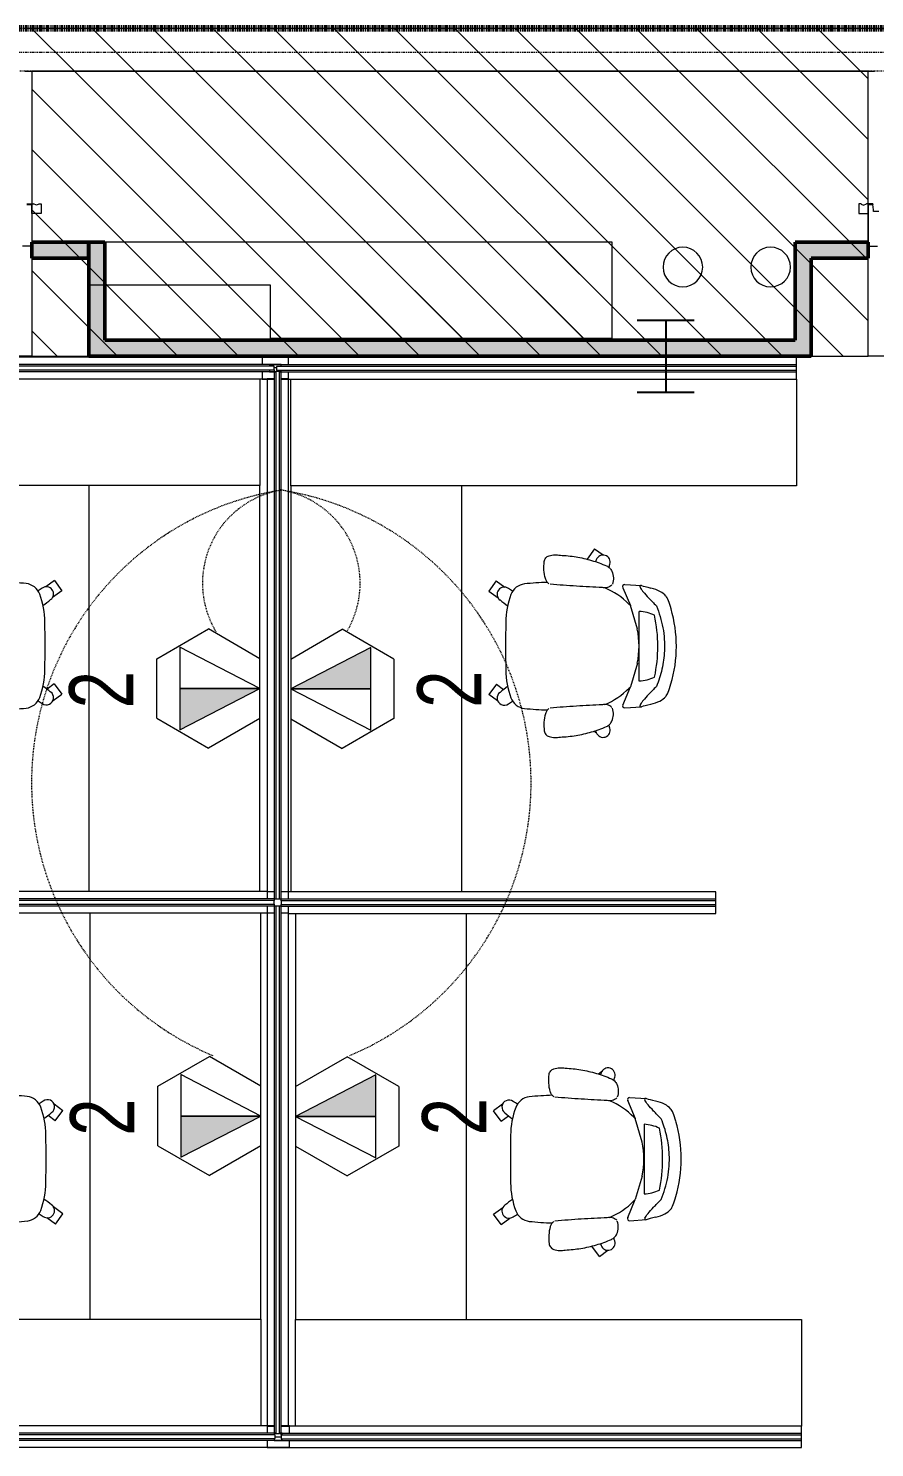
# Model space of a CAD drawing. Header units: inches. Extents: x -897 to 1409, y -1054 to 924.
# Drawn here: x 276.2 to 395, y 644.2 to 843.4 of the extents above; entities that cross this region are included whole.
import ezdxf

# ---------------------------------------------------------------- set-up
doc = ezdxf.new("R2010")
doc.units = ezdxf.units.IN
doc.header["$MEASUREMENT"] = 0
for name, pattern in [('Double Dash 3_8_', [1, 0.375, -0.125, 0.125, -0.125, 0.125, -0.125]), ('Double Dash 3_8__2_', [1, 0.375, -0.125, 0.125, -0.125, 0.125, -0.125]), ('Hidden 1_8_', [0.1875, 0.125, -0.0625]), ('Overhead', [0.15625, 0.09375, -0.0625])]:
    doc.linetypes.add(name, pattern=pattern)
for name, color, linetype, lineweight in [('A-ANNO-NOTE', 131, 'Continuous', 9), ('A-DETL', 90, 'Continuous', 13), ('A-DETL-GENF', 92, 'Continuous', 13), ('A-DETL-HDLN', 90, 'Hidden 1_8_', 9), ('A-GENM', 13, 'Continuous', 9), ('A-WALL', 113, 'Continuous', 13), ('A-WALL-PATT', 111, 'Continuous', 13), ('C-PROP-LINE', 91, 'Double Dash 3_8_', 20), ('I-FURN', 30, 'Continuous', 9), ('I-WALL', 2, 'Continuous', 13), ('S-COLS-SYMB', 171, 'Continuous', 20)]:
    doc.layers.add(name, color=color, linetype=linetype, lineweight=lineweight)
doc.styles.add('Arial', font='arial.ttf', dxfattribs={"width": 0.75, "height": 9})
pattern_1 = [(135, (0, 0), (-4.24264, -4.24264), [])]

# ---------------------------------------------------------------- blocks, each defined once
blk = doc.blocks.new('W-Wide Flange-Column - W10X49-819827-7TH FLOOR TELECOM PLAN')
at = {"layer": 'S-COLS-SYMB', "color": 63, "lineweight": 25}
for p, q in [((-4.01, 5.05), (4.01, 5.05)), ((0, 5.05), (0, -5.05)), ((-4.01, -5.05), (4.01, -5.05))]:
    blk.add_line(p, q, dxfattribs=at)
blk = doc.blocks.new('5649_structural model_2019_rvt-1-7TH FLOOR TELECOM PLAN')
at = {"color": 123, "lineweight": 13}
blk.add_blockref('W-Wide Flange-Column - W10X49-819827-7TH FLOOR TELECOM PLAN', (365.68, 797.38), dxfattribs=at)
blk = doc.blocks.new('Window_Double-Hung-3-Wide-Sterling_Kolbe - 11Ft 4 1_2In W x 6Ft 8 7_16In  H _UDH4036-3_-4393386-7TH FLOOR TELECOM PLAN')
at = {"layer": 'A-DETL-GENF', "color": 53, "lineweight": 9}
for p, q in [((-36.01, -9.53), (-36.01, -3.66)), ((-36.01, -3.66), (-34.71, -3.66)), ((100.49, -3.66), (99.19, -3.66)), ((100.49, -9.53), (100.49, -3.66)), ((-37.32, -9.6), (-37.32, -8.23)), ((-37.32, -8.23), (-36.01, -8.23)), ((-37, -9.6), (-37.32, -9.6)), ((-37, -9.54), (-36.67, -9.41)), ((-37, -9.6), (-37, -9.54)), ((-36.67, -9.41), (-36.25, -9.6)), ((-35.33, -9.6), (-36.25, -9.6)), ((-36.01, -8.23), (-36.01, -9.53)), ((-35.32, -9.53), (-36.01, -9.53)), ((-36.01, -9.53), (-35.32, -9.53)), ((99.01, -8.54), (99.74, -8.54)), ((99.74, -8.54), (99.74, -8.78)), ((99.74, -8.78), (99.81, -9.53)), ((99.81, -9.53), (100.49, -9.53)), ((99.82, -9.6), (99.81, -9.53)), ((100.49, -9.53), (99.81, -9.53)), ((99.82, -9.6), (100.74, -9.6)), ((100.49, -8.23), (100.49, -9.53)), ((101.8, -8.23), (100.49, -8.23)), ((101.16, -9.41), (100.74, -9.6)), ((101.49, -9.54), (101.16, -9.41)), ((101.49, -9.6), (101.49, -9.54)), ((101.49, -9.6), (101.8, -9.6)), ((101.8, -9.6), (101.8, -8.23))]:
    blk.add_line(p, q, dxfattribs=at)
blk = doc.blocks.new('Opening-Elliptical Arch - Exterior Window Arch-3211843-7TH FLOOR TELECOM PLAN')
at = {"layer": 'A-GENM', "linetype": 'Overhead'}
for p, q in [((-68.82, 3), (68.18, 3)), ((-68.82, -3), (68.18, -3))]:
    blk.add_line(p, q, dxfattribs=at)
blk = doc.blocks.new('Pier D3 - Pier D3-4358038-7TH FLOOR TELECOM PLAN')
at = {"layer": 'A-WALL-PATT', "lineweight": 9}
h = blk.add_hatch(dxfattribs=at)
h.set_pattern_fill('FP_1', color=53, style=0, pattern_type=2)
h.set_pattern_definition(pattern_1)
h.paths.add_polyline_path([(335.14, 799.88), (358.15, 799.88), (358.15, 813.38), (284.65, 813.38), (284.65, 807.38), (310.15, 807.38), (310.15, 799.88)], flags=0)
at = {"layer": 'A-WALL', "color": 133, "lineweight": 20}
for p, q in [((358.15, 813.38), (284.65, 813.38)), ((284.65, 813.38), (284.65, 807.38)), ((358.15, 799.88), (358.15, 813.38)), ((284.65, 807.38), (310.15, 807.38)), ((310.15, 807.38), (310.15, 799.88)), ((310.15, 799.88), (358.15, 799.88))]:
    blk.add_line(p, q, dxfattribs=at)
blk = doc.blocks.new('Pipe-Column - Pipe5STD-4697328-7TH FLOOR TELECOM PLAN')
at = {"layer": 'S-COLS-SYMB', "color": 133}
for start, end in [(360, 180), (180, 360)]:
    blk.add_arc((0, 0), 2.78, start, end, dxfattribs=at)
blk = doc.blocks.new('Workstation 3D - Workstation 3D-V69-7TH FLOOR TELECOM PLAN')
at = {"layer": 'I-FURN', "color": 53}
for p, q in [((28.5, -12), (28.5, 59)), ((28.5, 59), (43.5, 59)), ((44.5, 59), (43.5, 59)), ((43.5, 59), (43.5, -14)), ((43.5, 59), (43.5, -12)), ((44.75, 59), (44.5, 59)), ((44.5, 59), (44.5, -14.25)), ((45.25, 59), (44.75, 59)), ((44.75, 59), (44.75, -14)), ((45.25, -14), (45.25, 59)), ((45.5, 59), (45.25, 59)), ((45.5, -15), (45.5, 59)), ((46.5, 59), (45.5, 59)), ((46.5, -16), (46.5, 59)), ((-30.5, 47), (-31.5, 47)), ((-31.5, 47), (-31.5, -14)), ((-30.25, 47), (-30.5, 47)), ((-30.5, 47), (-30.5, -15)), ((-29.75, 47), (-30.25, 47)), ((-30.25, 47), (-30.25, -14)), ((-29.75, -14), (-29.75, 47)), ((-29.5, 47), (-29.75, 47)), ((-29.5, -14), (-29.5, 47)), ((-28.5, 47), (-29.5, 47)), ((-28.5, -13), (-28.5, 47)), ((-2.65, 34.88), (-2.5, 37.23)), ((3.6, 36.65), (0.31, 35.68)), ((1.11, 36.91), (10.89, 36.91)), ((8.4, 36.65), (11.69, 35.68)), ((14.65, 34.88), (14.5, 37.23)), ((-2.26, 34.6), (0.31, 35.68)), ((14.21, 34.62), (11.69, 35.68)), ((-6.23, 30.93), (-5.94, 30.52)), ((19.66, 30.65), (18.21, 29.6)), ((19.66, 30.65), (18.8, 31.83)), ((15.17, 16.85), (14.29, 18.07)), ((-1.69, 17.04), (-0.79, 15.8)), ((0.66, 16.86), (-0.79, 15.8)), ((0.66, 16.86), (-0.08, 17.88)), ((13.72, 15.8), (12.77, 17.11)), ((15.17, 16.85), (13.72, 15.8)), ((28.5, 12), (-28.5, 12)), ((-28.5, -12), (28.5, -12)), ((43.5, -13), (-28.5, -13)), ((43.5, -12), (28.5, -12)), ((43.5, -14), (43.5, -13)), ((-31.5, -15), (-31.5, -16)), ((-30.5, -15), (-30.3, -15)), ((-30.25, -14), (-29.75, -14)), ((-29.8, -15), (44.7, -15)), ((44.75, -14), (-29.5, -14)), ((-29.5, -14.25), (-29.5, -14.75)), ((44.5, -14.25), (-29.5, -14.25)), ((-29.5, -14.75), (44.5, -14.75)), ((43.5, -16), (43.5, -15)), ((43.5, -15), (43.5, -16)), ((44.5, -14.75), (44.5, -14.25)), ((44.5, -14.75), (44.5, -15)), ((44.5, -15), (44.7, -15)), ((44.75, -14), (45.25, -14)), ((45, -14.32), (45, -14)), ((45.2, -15), (45.5, -15)), ((-31.5, -16), (-30.55, -16)), ((-29.55, -16), (43.5, -16)), ((43.5, -16), (44.45, -16)), ((45.45, -16), (46.5, -16))]:
    blk.add_line(p, q, dxfattribs=at)
for centre, radius, start, end in [((6.54, 36.68), 5.43, 153.919, 177.5258), ((5.99, 18.6), 20.92, 77.9805, 101.9468), ((5.46, 36.68), 5.43, 2.4742, 26.0163), ((6, 25.07), 11.82, 78.2823, 101.7177), ((-2.35, 34.88), 0.299, 180, 297.7893), ((6.8, 28.48), 9.67, 133.6094, 158.2559), ((2.53, 33.61), 3.04, 136.9863, 142.0953), ((9.47, 33.61), 3.04, 37.9047, 43.0137), ((5.2, 28.48), 9.67, 21.7801, 46.3906), ((14.35, 34.88), 0.299, 242.2107, 0), ((-5.8, 31.84), 1, 72.0046, 251.9831), ((-9.44, 17.17), 16.11, 74.2063, 75.8105), ((21.44, 17.17), 16.11, 104.1895, 105.8082), ((17.8, 31.84), 1, 287.9954, 107.9954), ((-0.13, 45.84), 16.11, 248.1926, 249.1641), ((12.13, 45.84), 16.11, 290.8253, 291.8014), ((41.47, 25.44), 44.45, 181.8257, 185.9993), ((-29.47, 25.44), 44.45, 354.0007, 358.1762), ((-0.48, 21.04), 2.27, 185.9993, 250.0007), ((12.48, 21.04), 2.27, 289.9993, 354.0007), ((-1.29, 17.96), 1, 144.0015, 324.0015), ((11.53, 9.97), 16.11, 145.3177, 147.8075), ((2.88, 30.25), 12.08, 250.0007, 268.9016), ((-12.86, 27.69), 16.11, 320.1956, 324.991), ((6, 193.18), 175.03, 268.9016, 271.0984), ((9.12, 30.25), 12.08, 271.0984, 289.9993), ((24.86, 27.69), 16.11, 215.009, 219.8044), ((13.29, 17.96), 1, 215.9985, 35.9985), ((0.47, 9.97), 16.11, 32.1925, 34.6823)]:
    blk.add_arc(centre, radius, start, end, dxfattribs=at)
for centre, major_axis, ratio, start_param, end_param in [((6, 26.48), (-17.15, 0), 0.912367, 4.40136, 5.026573), ((8.73, 16.87), (-9.2, 24.13), 0.265011, 0.099323, 0.367123), ((1.08, 41.17), (2.19, 0.61), 0.13132, 1.709994, 2.907856), ((10.92, 41.18), (-2.19, 0.62), 0.126478, 3.441097, 4.597438), ((3.93, 16.63), (8.52, 24.38), 0.258653, 5.910526, 6.182415), ((0.86, 53.4), (3.51, 16.55), 0.017492, 3.360979, 3.598151), ((10.89, 53.34), (-3.75, 16.5), 0.012487, 2.68195, 2.921986), ((2.77, 43.08), (5.26, 6.07), 0.093478, 2.942412, 3.337732), ((9.13, 43), (-5.36, 5.98), 0.09349, 2.943874, 3.3392)]:
    blk.add_ellipse(centre, major_axis=major_axis, ratio=ratio, start_param=start_param, end_param=end_param, dxfattribs=at)
for points, knots in [([(11.67, 39.32), (11.17, 39.52), (10.16, 39.87), (8.59, 40.26), (6.98, 40.46), (5.02, 40.49), (3.19, 40.23), (1.53, 39.77), (0.73, 39.48), (0.33, 39.32)], [-1, -1, -1, -1, -0.861111, -0.722222, -0.583333, -0.444444, -0.222222, -0.111111, 0, 0, 0, 0]), ([(0.33, 39.32), (0.14, 39.12), (-0.24, 38.75), (-0.93, 38.07), (-1.52, 37.54), (-2, 37.18), (-2.19, 37.07), (-2.28, 37.03)], [-1, -1, -1, -1, -0.833333, -0.666667, -0.333333, -0.166667, 0, 0, 0, 0]), ([(14.28, 37.03), (14.19, 37.07), (14, 37.18), (13.52, 37.54), (12.93, 38.07), (12.24, 38.75), (11.86, 39.12), (11.67, 39.32)], [-1, -1, -1, -1, -0.833333, -0.666667, -0.333333, -0.166667, 0, 0, 0, 0]), ([(-6.76, 25.84), (-6.73, 26.58), (-6.58, 28.06), (-6.08, 30.23), (-5.57, 31.64), (-5.27, 32.32)], [3.1822403, 3.1822403, 3.1822403, 3.1822403, 3.3042578, 3.427853, 3.5514483, 3.5514483, 3.5514483, 3.5514483]), ([(-2.59, 33.07), (-2.41, 32.9), (-2.16, 32.47), (-2.17, 31.97), (-2.23, 31.75)], [-0.815548, -0.815548, -0.815548, -0.815548, -0.244346, 0.287587, 0.287587, 0.287587, 0.287587]), ([(14.59, 33.07), (14.41, 32.9), (14.16, 32.47), (14.17, 31.97), (14.23, 31.75)], [-0.815548, -0.815548, -0.815548, -0.815548, -0.244346, 0.287587, 0.287587, 0.287587, 0.287587]), ([(18.76, 25.84), (18.73, 26.58), (18.58, 28.06), (18.08, 30.23), (17.57, 31.64), (17.27, 32.32)], [3.1822403, 3.1822403, 3.1822403, 3.1822403, 3.3042578, 3.427853, 3.5514483, 3.5514483, 3.5514483, 3.5514483]), ([(-2.23, 31.75), (-2.28, 30.53), (-2.41, 28.09), (-2.59, 25.64), (-2.69, 24.41)], [0.04328253, 0.04328253, 0.04328253, 0.04328253, 0.06236378, 0.08167587, 0.08167587, 0.08167587, 0.08167587]), ([(14.23, 31.75), (14.28, 30.53), (14.41, 28.09), (14.59, 25.64), (14.69, 24.41)], [0.04328253, 0.04328253, 0.04328253, 0.04328253, 0.06236378, 0.08167587, 0.08167587, 0.08167587, 0.08167587]), ([(-6.68, 24.26), (-6.76, 24.52), (-6.86, 25.05), (-6.81, 25.59), (-6.76, 25.84)], [2.8426875, 2.8426875, 2.8426875, 2.8426875, 3.098779, 3.34545, 3.34545, 3.34545, 3.34545]), ([(18.68, 24.26), (18.76, 24.52), (18.86, 25.05), (18.81, 25.59), (18.76, 25.84)], [2.8426875, 2.8426875, 2.8426875, 2.8426875, 3.098779, 3.34545, 3.34545, 3.34545, 3.34545])]:
    blk.add_open_spline(points, degree=3, knots=knots, dxfattribs=at)
for points in [[(-5.27, 32.32), (-5.2, 32.49), (-4.99, 32.8), (-4.68, 33.01), (-4.51, 33.08)], [(-4.51, 33.08), (-4.23, 33.2), (-3.62, 33.34), (-3, 33.25), (-2.71, 33.14)], [(16.51, 33.08), (16.23, 33.2), (15.62, 33.34), (15, 33.25), (14.71, 33.14)], [(17.27, 32.32), (17.2, 32.49), (16.99, 32.8), (16.68, 33.01), (16.51, 33.08)], [(-5.88, 23.58), (-6.06, 23.61), (-6.42, 23.76), (-6.63, 24.09), (-6.68, 24.26)], [(-2.76, 24.24), (-2.85, 24.12), (-3.07, 23.92), (-3.34, 23.79), (-3.48, 23.75)], [(14.76, 24.24), (14.85, 24.12), (15.07, 23.92), (15.34, 23.79), (15.48, 23.75)], [(17.88, 23.58), (18.06, 23.61), (18.42, 23.76), (18.63, 24.09), (18.68, 24.26)], [(-3.48, 23.75), (-3.87, 23.64), (-4.67, 23.5), (-5.48, 23.53), (-5.88, 23.58)], [(15.48, 23.75), (15.87, 23.64), (16.67, 23.5), (17.48, 23.53), (17.88, 23.58)]]:
    blk.add_open_spline(points, degree=3, dxfattribs=at)
blk = doc.blocks.new('Workstation 3D - Workstation 3D-V70-7TH FLOOR TELECOM PLAN')
at = {"layer": 'I-FURN', "color": 53}
for p, q in [((44.55, 16), (43.5, 16)), ((43.5, 16), (43.5, 14.86)), ((46.5, 16), (45.55, 16)), ((46.5, -59), (46.5, 16)), ((44.5, 15), (44.5, 14.61)), ((44.8, 15), (44.5, 15)), ((44.5, 14.11), (44.5, -59)), ((45.25, 14), (44.75, 14)), ((44.75, 14), (44.75, -59)), ((45.25, -59), (45.25, 14)), ((45.5, 15), (45.3, 15)), ((45.5, -59), (45.5, 15)), ((28.5, 12), (-28.5, 12)), ((28.5, -59), (28.5, 12)), ((28.5, 12), (43.5, 12)), ((43.5, 13.86), (43.5, -59)), ((43.5, 12), (43.5, -59)), ((-28.5, -12), (28.5, -12)), ((-1.69, -17.04), (-0.79, -15.8)), ((0.66, -16.86), (-0.79, -15.8)), ((13.72, -15.8), (12.77, -17.11)), ((15.17, -16.85), (13.72, -15.8)), ((0.66, -16.86), (-0.08, -17.88)), ((15.17, -16.85), (14.29, -18.07)), ((19.66, -30.65), (18.21, -29.6)), ((-6.23, -30.93), (-5.94, -30.52)), ((19.66, -30.65), (18.8, -31.83)), ((-2.65, -34.88), (-2.5, -37.23)), ((-2.26, -34.6), (0.31, -35.68)), ((3.6, -36.65), (0.31, -35.68)), ((8.4, -36.65), (11.69, -35.68)), ((14.21, -34.62), (11.69, -35.68)), ((14.65, -34.88), (14.5, -37.23)), ((1.11, -36.91), (10.89, -36.91)), ((43.5, -59), (28.5, -59)), ((43.5, -59), (44.5, -59)), ((44.5, -59), (44.75, -59)), ((44.75, -59), (45.25, -59)), ((45.25, -59), (45.5, -59)), ((45.5, -59), (46.5, -59))]:
    blk.add_line(p, q, dxfattribs=at)
for centre, radius, start, end in [((-1.29, -17.96), 1, 35.9985, 215.9985), ((-12.86, -27.69), 16.11, 35.009, 39.8044), ((24.86, -27.69), 16.11, 140.1956, 144.991), ((13.29, -17.96), 1, 324.0015, 144.0015), ((-0.48, -21.04), 2.27, 109.9993, 174.0007), ((11.53, -9.97), 16.11, 212.1925, 214.6823), ((2.88, -30.25), 12.08, 91.0984, 109.9993), ((6, -193.18), 175.03, 88.9016, 91.0984), ((9.12, -30.25), 12.08, 70.0007, 88.9016), ((12.48, -21.04), 2.27, 5.9993, 70.0007), ((0.47, -9.97), 16.11, 325.3177, 327.8075), ((41.47, -25.44), 44.45, 174.0007, 178.1743), ((-29.47, -25.44), 44.45, 1.8238, 5.9993), ((-5.8, -31.84), 1, 108.0169, 287.9954), ((-0.13, -45.84), 16.11, 110.8359, 111.8074), ((17.8, -31.84), 1, 252.0046, 72.0046), ((12.13, -45.84), 16.11, 68.1986, 69.1747), ((-9.44, -17.17), 16.11, 284.1895, 285.7937), ((6.8, -28.48), 9.67, 201.7441, 226.3906), ((5.2, -28.48), 9.67, 313.6094, 338.2199), ((21.44, -17.17), 16.11, 254.1918, 255.8105), ((-2.35, -34.88), 0.299, 62.2107, 180), ((2.53, -33.61), 3.04, 217.9047, 223.0137), ((9.47, -33.61), 3.04, 316.9863, 322.0953), ((14.35, -34.88), 0.299, 360, 117.7893), ((6.54, -36.68), 5.43, 182.4742, 206.081), ((6, -25.07), 11.82, 258.2823, 281.7177), ((5.46, -36.68), 5.43, 333.9837, 357.5258), ((5.99, -18.6), 20.92, 258.0532, 282.0195)]:
    blk.add_arc(centre, radius, start, end, dxfattribs=at)
for centre, major_axis, ratio, start_param, end_param in [((2.77, -43.08), (-5.26, 6.07), 0.093478, 6.087046, 6.482366), ((0.86, -53.4), (-3.51, 16.55), 0.017492, 5.826627, 6.063799), ((10.89, -53.34), (3.75, 16.5), 0.012487, 0.219606, 0.459643), ((9.13, -43), (5.36, 5.98), 0.09349, 6.085578, 6.480904), ((8.73, -16.87), (9.2, 24.13), 0.265011, 2.77447, 3.04227), ((3.93, -16.63), (-8.52, 24.38), 0.258653, 3.242363, 3.514252), ((1.08, -41.17), (-2.19, 0.61), 0.13132, 0.233737, 1.431598), ((6, -26.48), (17.15, 0), 0.912367, 4.398205, 5.023418), ((10.92, -41.18), (2.19, 0.62), 0.126478, 4.827339, 5.983681)]:
    blk.add_ellipse(centre, major_axis=major_axis, ratio=ratio, start_param=start_param, end_param=end_param, dxfattribs=at)
for points in [[(-5.88, -23.58), (-6.06, -23.61), (-6.42, -23.76), (-6.63, -24.09), (-6.68, -24.26)], [(-3.48, -23.75), (-3.87, -23.64), (-4.67, -23.5), (-5.48, -23.53), (-5.88, -23.58)], [(-2.76, -24.24), (-2.85, -24.12), (-3.07, -23.92), (-3.34, -23.79), (-3.48, -23.75)], [(14.76, -24.24), (14.85, -24.12), (15.07, -23.92), (15.34, -23.79), (15.48, -23.75)], [(15.48, -23.75), (15.87, -23.64), (16.67, -23.5), (17.48, -23.53), (17.88, -23.58)], [(17.88, -23.58), (18.06, -23.61), (18.42, -23.76), (18.63, -24.09), (18.68, -24.26)], [(-5.27, -32.32), (-5.2, -32.49), (-4.99, -32.8), (-4.68, -33.01), (-4.51, -33.08)], [(-4.51, -33.08), (-4.23, -33.2), (-3.62, -33.34), (-3, -33.25), (-2.71, -33.14)], [(16.51, -33.08), (16.23, -33.2), (15.62, -33.34), (15, -33.25), (14.71, -33.14)], [(17.27, -32.32), (17.2, -32.49), (16.99, -32.8), (16.68, -33.01), (16.51, -33.08)]]:
    blk.add_open_spline(points, degree=3, dxfattribs=at)
for points, knots in [([(-6.68, -24.26), (-6.76, -24.52), (-6.86, -25.05), (-6.81, -25.59), (-6.76, -25.84)], [2.8426875, 2.8426875, 2.8426875, 2.8426875, 3.098779, 3.34545, 3.34545, 3.34545, 3.34545]), ([(-6.76, -25.84), (-6.73, -26.58), (-6.58, -28.06), (-6.08, -30.23), (-5.57, -31.64), (-5.27, -32.32)], [3.1822403, 3.1822403, 3.1822403, 3.1822403, 3.3042578, 3.427853, 3.5514483, 3.5514483, 3.5514483, 3.5514483]), ([(-2.23, -31.75), (-2.28, -30.53), (-2.41, -28.09), (-2.59, -25.64), (-2.69, -24.41)], [0.04328253, 0.04328253, 0.04328253, 0.04328253, 0.06236378, 0.08167587, 0.08167587, 0.08167587, 0.08167587]), ([(14.23, -31.75), (14.28, -30.53), (14.41, -28.09), (14.59, -25.64), (14.69, -24.41)], [0.04328253, 0.04328253, 0.04328253, 0.04328253, 0.06236378, 0.08167587, 0.08167587, 0.08167587, 0.08167587]), ([(18.76, -25.84), (18.73, -26.58), (18.58, -28.06), (18.08, -30.23), (17.57, -31.64), (17.27, -32.32)], [3.1822403, 3.1822403, 3.1822403, 3.1822403, 3.3042578, 3.427853, 3.5514483, 3.5514483, 3.5514483, 3.5514483]), ([(18.68, -24.26), (18.76, -24.52), (18.86, -25.05), (18.81, -25.59), (18.76, -25.84)], [2.8426875, 2.8426875, 2.8426875, 2.8426875, 3.098779, 3.34545, 3.34545, 3.34545, 3.34545]), ([(-2.59, -33.07), (-2.41, -32.9), (-2.16, -32.47), (-2.17, -31.97), (-2.23, -31.75)], [-0.815548, -0.815548, -0.815548, -0.815548, -0.244346, 0.287587, 0.287587, 0.287587, 0.287587]), ([(14.59, -33.07), (14.41, -32.9), (14.16, -32.47), (14.17, -31.97), (14.23, -31.75)], [-0.815548, -0.815548, -0.815548, -0.815548, -0.244346, 0.287587, 0.287587, 0.287587, 0.287587]), ([(0.33, -39.32), (0.14, -39.12), (-0.24, -38.75), (-0.93, -38.07), (-1.52, -37.54), (-2, -37.18), (-2.19, -37.07), (-2.28, -37.03)], [-1, -1, -1, -1, -0.833333, -0.666667, -0.333333, -0.166667, 0, 0, 0, 0]), ([(14.28, -37.03), (14.19, -37.07), (14, -37.18), (13.52, -37.54), (12.93, -38.07), (12.24, -38.75), (11.86, -39.12), (11.67, -39.32)], [-1, -1, -1, -1, -0.833333, -0.666667, -0.333333, -0.166667, 0, 0, 0, 0]), ([(11.67, -39.32), (11.17, -39.52), (10.16, -39.87), (8.59, -40.26), (6.98, -40.46), (5.02, -40.49), (3.19, -40.23), (1.53, -39.77), (0.73, -39.48), (0.33, -39.32)], [-1, -1, -1, -1, -0.861111, -0.722222, -0.583333, -0.444444, -0.222222, -0.111111, 0, 0, 0, 0])]:
    blk.add_open_spline(points, degree=3, knots=knots, dxfattribs=at)
blk = doc.blocks.new('Workstation 3D - Workstation 3D-V71-7TH FLOOR TELECOM PLAN')
at = {"layer": 'I-FURN', "color": 53}
for p, q in [((44.55, 16), (43.5, 16)), ((43.5, 16), (43.5, 14.32)), ((46.5, 16), (45.55, 16)), ((46.5, -59), (46.5, 16)), ((44.5, 15), (44.5, 14.07)), ((44.8, 15), (44.5, 15)), ((45.25, 14), (44.75, 14)), ((44.75, 14), (44.75, -59)), ((45.25, -59), (45.25, 14)), ((45.5, 15), (45.3, 15)), ((45.5, -59), (45.5, 15)), ((28.5, 12), (-28.5, 12)), ((28.5, -59), (28.5, 12)), ((28.5, 12), (43.5, 12)), ((43.5, 13.32), (43.5, -59)), ((43.5, 12), (43.5, -59)), ((44.5, 13.57), (44.5, -59)), ((-28.5, -12), (28.5, -12)), ((-1.69, -17.04), (-0.79, -15.8)), ((0.66, -16.86), (-0.79, -15.8)), ((13.72, -15.8), (12.77, -17.11)), ((15.17, -16.85), (13.72, -15.8)), ((0.66, -16.86), (-0.08, -17.88)), ((15.17, -16.85), (14.29, -18.07)), ((19.66, -30.65), (18.21, -29.6)), ((-6.23, -30.93), (-5.94, -30.52)), ((19.66, -30.65), (18.8, -31.83)), ((-2.65, -34.88), (-2.5, -37.23)), ((-2.26, -34.6), (0.31, -35.68)), ((3.6, -36.65), (0.31, -35.68)), ((8.4, -36.65), (11.69, -35.68)), ((14.21, -34.62), (11.69, -35.68)), ((14.65, -34.88), (14.5, -37.23)), ((1.11, -36.91), (10.89, -36.91)), ((43.5, -59), (28.5, -59)), ((43.5, -59), (44.5, -59)), ((44.5, -59), (44.75, -59)), ((44.75, -59), (45.25, -59)), ((45.25, -59), (45.5, -59)), ((45.5, -59), (46.5, -59))]:
    blk.add_line(p, q, dxfattribs=at)
for centre, radius, start, end in [((-1.29, -17.96), 1, 35.9985, 215.9985), ((-12.86, -27.69), 16.11, 35.009, 39.8044), ((24.86, -27.69), 16.11, 140.1956, 144.991), ((13.29, -17.96), 1, 324.0015, 144.0015), ((-0.48, -21.04), 2.27, 109.9993, 174.0007), ((11.53, -9.97), 16.11, 212.1925, 214.6823), ((2.88, -30.25), 12.08, 91.0984, 109.9993), ((6, -193.18), 175.03, 88.9016, 91.0984), ((9.12, -30.25), 12.08, 70.0007, 88.9016), ((12.48, -21.04), 2.27, 5.9993, 70.0007), ((0.47, -9.97), 16.11, 325.3177, 327.8075), ((41.47, -25.44), 44.45, 174.0007, 178.1743), ((-29.47, -25.44), 44.45, 1.8238, 5.9993), ((-5.8, -31.84), 1, 108.0169, 287.9954), ((-0.13, -45.84), 16.11, 110.8359, 111.8074), ((17.8, -31.84), 1, 252.0046, 72.0046), ((12.13, -45.84), 16.11, 68.1986, 69.1747), ((-9.44, -17.17), 16.11, 284.1895, 285.7937), ((6.8, -28.48), 9.67, 201.7441, 226.3906), ((5.2, -28.48), 9.67, 313.6094, 338.2199), ((21.44, -17.17), 16.11, 254.1918, 255.8105), ((-2.35, -34.88), 0.299, 62.2107, 180), ((2.53, -33.61), 3.04, 217.9047, 223.0137), ((9.47, -33.61), 3.04, 316.9863, 322.0953), ((14.35, -34.88), 0.299, 360, 117.7893), ((6.54, -36.68), 5.43, 182.4742, 206.081), ((6, -25.07), 11.82, 258.2823, 281.7177), ((5.46, -36.68), 5.43, 333.9837, 357.5258), ((5.99, -18.6), 20.92, 258.0532, 282.0195)]:
    blk.add_arc(centre, radius, start, end, dxfattribs=at)
for centre, major_axis, ratio, start_param, end_param in [((2.77, -43.08), (-5.26, 6.07), 0.093478, 6.087046, 6.482366), ((0.86, -53.4), (-3.51, 16.55), 0.017492, 5.826627, 6.063799), ((10.89, -53.34), (3.75, 16.5), 0.012487, 0.219606, 0.459643), ((9.13, -43), (5.36, 5.98), 0.09349, 6.085578, 6.480904), ((8.73, -16.87), (9.2, 24.13), 0.265011, 2.77447, 3.04227), ((3.93, -16.63), (-8.52, 24.38), 0.258653, 3.242363, 3.514252), ((1.08, -41.17), (-2.19, 0.61), 0.13132, 0.233737, 1.431598), ((6, -26.48), (17.15, 0), 0.912367, 4.398205, 5.023418), ((10.92, -41.18), (2.19, 0.62), 0.126478, 4.827339, 5.983681)]:
    blk.add_ellipse(centre, major_axis=major_axis, ratio=ratio, start_param=start_param, end_param=end_param, dxfattribs=at)
for points in [[(-5.88, -23.58), (-6.06, -23.61), (-6.42, -23.76), (-6.63, -24.09), (-6.68, -24.26)], [(-3.48, -23.75), (-3.87, -23.64), (-4.67, -23.5), (-5.48, -23.53), (-5.88, -23.58)], [(-2.76, -24.24), (-2.85, -24.12), (-3.07, -23.92), (-3.34, -23.79), (-3.48, -23.75)], [(14.76, -24.24), (14.85, -24.12), (15.07, -23.92), (15.34, -23.79), (15.48, -23.75)], [(15.48, -23.75), (15.87, -23.64), (16.67, -23.5), (17.48, -23.53), (17.88, -23.58)], [(17.88, -23.58), (18.06, -23.61), (18.42, -23.76), (18.63, -24.09), (18.68, -24.26)], [(-5.27, -32.32), (-5.2, -32.49), (-4.99, -32.8), (-4.68, -33.01), (-4.51, -33.08)], [(-4.51, -33.08), (-4.23, -33.2), (-3.62, -33.34), (-3, -33.25), (-2.71, -33.14)], [(16.51, -33.08), (16.23, -33.2), (15.62, -33.34), (15, -33.25), (14.71, -33.14)], [(17.27, -32.32), (17.2, -32.49), (16.99, -32.8), (16.68, -33.01), (16.51, -33.08)]]:
    blk.add_open_spline(points, degree=3, dxfattribs=at)
for points, knots in [([(-6.68, -24.26), (-6.76, -24.52), (-6.86, -25.05), (-6.81, -25.59), (-6.76, -25.84)], [2.8426875, 2.8426875, 2.8426875, 2.8426875, 3.098779, 3.34545, 3.34545, 3.34545, 3.34545]), ([(-6.76, -25.84), (-6.73, -26.58), (-6.58, -28.06), (-6.08, -30.23), (-5.57, -31.64), (-5.27, -32.32)], [3.1822403, 3.1822403, 3.1822403, 3.1822403, 3.3042578, 3.427853, 3.5514483, 3.5514483, 3.5514483, 3.5514483]), ([(-2.23, -31.75), (-2.28, -30.53), (-2.41, -28.09), (-2.59, -25.64), (-2.69, -24.41)], [0.04328253, 0.04328253, 0.04328253, 0.04328253, 0.06236378, 0.08167587, 0.08167587, 0.08167587, 0.08167587]), ([(14.23, -31.75), (14.28, -30.53), (14.41, -28.09), (14.59, -25.64), (14.69, -24.41)], [0.04328253, 0.04328253, 0.04328253, 0.04328253, 0.06236378, 0.08167587, 0.08167587, 0.08167587, 0.08167587]), ([(18.76, -25.84), (18.73, -26.58), (18.58, -28.06), (18.08, -30.23), (17.57, -31.64), (17.27, -32.32)], [3.1822403, 3.1822403, 3.1822403, 3.1822403, 3.3042578, 3.427853, 3.5514483, 3.5514483, 3.5514483, 3.5514483]), ([(18.68, -24.26), (18.76, -24.52), (18.86, -25.05), (18.81, -25.59), (18.76, -25.84)], [2.8426875, 2.8426875, 2.8426875, 2.8426875, 3.098779, 3.34545, 3.34545, 3.34545, 3.34545]), ([(-2.59, -33.07), (-2.41, -32.9), (-2.16, -32.47), (-2.17, -31.97), (-2.23, -31.75)], [-0.815548, -0.815548, -0.815548, -0.815548, -0.244346, 0.287587, 0.287587, 0.287587, 0.287587]), ([(14.59, -33.07), (14.41, -32.9), (14.16, -32.47), (14.17, -31.97), (14.23, -31.75)], [-0.815548, -0.815548, -0.815548, -0.815548, -0.244346, 0.287587, 0.287587, 0.287587, 0.287587]), ([(0.33, -39.32), (0.14, -39.12), (-0.24, -38.75), (-0.93, -38.07), (-1.52, -37.54), (-2, -37.18), (-2.19, -37.07), (-2.28, -37.03)], [-1, -1, -1, -1, -0.833333, -0.666667, -0.333333, -0.166667, 0, 0, 0, 0]), ([(14.28, -37.03), (14.19, -37.07), (14, -37.18), (13.52, -37.54), (12.93, -38.07), (12.24, -38.75), (11.86, -39.12), (11.67, -39.32)], [-1, -1, -1, -1, -0.833333, -0.666667, -0.333333, -0.166667, 0, 0, 0, 0]), ([(11.67, -39.32), (11.17, -39.52), (10.16, -39.87), (8.59, -40.26), (6.98, -40.46), (5.02, -40.49), (3.19, -40.23), (1.53, -39.77), (0.73, -39.48), (0.33, -39.32)], [-1, -1, -1, -1, -0.861111, -0.722222, -0.583333, -0.444444, -0.222222, -0.111111, 0, 0, 0, 0])]:
    blk.add_open_spline(points, degree=3, knots=knots, dxfattribs=at)
blk = doc.blocks.new('Workstation 3D - Workstation 3D-V72-7TH FLOOR TELECOM PLAN')
at = {"layer": 'I-FURN', "color": 53}
for p, q in [((28.5, -12), (28.5, 59)), ((28.5, 59), (43.5, 59)), ((44.5, 59), (43.5, 59)), ((43.5, 59), (43.5, -14)), ((43.5, 59), (43.5, -12)), ((44.75, 59), (44.5, 59)), ((44.5, 59), (44.5, -14.25)), ((45.25, 59), (44.75, 59)), ((44.75, 59), (44.75, -14)), ((45.25, -14), (45.25, 59)), ((45.5, 59), (45.25, 59)), ((45.5, -15), (45.5, 59)), ((46.5, 59), (45.5, 59)), ((46.5, -16), (46.5, 59)), ((-30.5, 47), (-31.5, 47)), ((-31.5, 47), (-31.5, -14)), ((-30.25, 47), (-30.5, 47)), ((-30.5, 47), (-30.5, -15)), ((-29.75, 47), (-30.25, 47)), ((-30.25, 47), (-30.25, -14)), ((-29.75, -14), (-29.75, 47)), ((-29.5, 47), (-29.75, 47)), ((-29.5, -14), (-29.5, 47)), ((-28.5, 47), (-29.5, 47)), ((-28.5, -13), (-28.5, 47)), ((-2.65, 34.88), (-2.5, 37.23)), ((3.6, 36.65), (0.31, 35.68)), ((1.11, 36.91), (10.89, 36.91)), ((8.4, 36.65), (11.69, 35.68)), ((14.65, 34.88), (14.5, 37.23)), ((-2.26, 34.6), (0.31, 35.68)), ((14.21, 34.62), (11.69, 35.68)), ((-6.23, 30.93), (-5.94, 30.52)), ((19.66, 30.65), (18.21, 29.6)), ((19.66, 30.65), (18.8, 31.83)), ((15.17, 16.85), (14.29, 18.07)), ((-1.69, 17.04), (-0.79, 15.8)), ((0.66, 16.86), (-0.79, 15.8)), ((0.66, 16.86), (-0.08, 17.88)), ((13.72, 15.8), (12.77, 17.11)), ((15.17, 16.85), (13.72, 15.8)), ((28.5, 12), (-28.5, 12)), ((-28.5, -12), (28.5, -12)), ((43.5, -13), (-28.5, -13)), ((43.5, -12), (28.5, -12)), ((43.5, -14), (43.5, -13)), ((-31.5, -15), (-31.5, -16)), ((-30.5, -15), (-30.3, -15)), ((-30.25, -14), (-29.75, -14)), ((-29.8, -15), (44.7, -15)), ((44.75, -14), (-29.5, -14)), ((-29.5, -14.25), (-29.5, -14.75)), ((44.5, -14.25), (-29.5, -14.25)), ((-29.5, -14.75), (44.5, -14.75)), ((43.5, -16), (43.5, -15)), ((43.5, -15), (43.5, -16)), ((44.5, -14.75), (44.5, -14.25)), ((44.5, -14.75), (44.5, -15)), ((44.5, -15), (44.7, -15)), ((44.75, -14), (45.25, -14)), ((45, -14.86), (45, -14)), ((45.2, -15), (45.5, -15)), ((-31.5, -16), (-30.55, -16)), ((-29.55, -16), (43.5, -16)), ((43.5, -16), (44.45, -16)), ((45.45, -16), (46.5, -16))]:
    blk.add_line(p, q, dxfattribs=at)
for centre, radius, start, end in [((6.54, 36.68), 5.43, 153.919, 177.5258), ((5.99, 18.6), 20.92, 77.9805, 101.9468), ((5.46, 36.68), 5.43, 2.4742, 26.0163), ((6, 25.07), 11.82, 78.2823, 101.7177), ((-2.35, 34.88), 0.299, 180, 297.7893), ((6.8, 28.48), 9.67, 133.6094, 158.2559), ((2.53, 33.61), 3.04, 136.9863, 142.0953), ((9.47, 33.61), 3.04, 37.9047, 43.0137), ((5.2, 28.48), 9.67, 21.7801, 46.3906), ((14.35, 34.88), 0.299, 242.2107, 0), ((-5.8, 31.84), 1, 72.0046, 251.9831), ((-9.44, 17.17), 16.11, 74.2063, 75.8105), ((21.44, 17.17), 16.11, 104.1895, 105.8082), ((17.8, 31.84), 1, 287.9954, 107.9954), ((-0.13, 45.84), 16.11, 248.1926, 249.1641), ((12.13, 45.84), 16.11, 290.8253, 291.8014), ((41.47, 25.44), 44.45, 181.8257, 185.9993), ((-29.47, 25.44), 44.45, 354.0007, 358.1762), ((-0.48, 21.04), 2.27, 185.9993, 250.0007), ((12.48, 21.04), 2.27, 289.9993, 354.0007), ((-1.29, 17.96), 1, 144.0015, 324.0015), ((11.53, 9.97), 16.11, 145.3177, 147.8075), ((2.88, 30.25), 12.08, 250.0007, 268.9016), ((-12.86, 27.69), 16.11, 320.1956, 324.991), ((6, 193.18), 175.03, 268.9016, 271.0984), ((9.12, 30.25), 12.08, 271.0984, 289.9993), ((24.86, 27.69), 16.11, 215.009, 219.8044), ((13.29, 17.96), 1, 215.9985, 35.9985), ((0.47, 9.97), 16.11, 32.1925, 34.6823)]:
    blk.add_arc(centre, radius, start, end, dxfattribs=at)
for centre, major_axis, ratio, start_param, end_param in [((6, 26.48), (-17.15, 0), 0.912367, 4.40136, 5.026573), ((8.73, 16.87), (-9.2, 24.13), 0.265011, 0.099323, 0.367123), ((1.08, 41.17), (2.19, 0.61), 0.13132, 1.709994, 2.907856), ((10.92, 41.18), (-2.19, 0.62), 0.126478, 3.441097, 4.597438), ((3.93, 16.63), (8.52, 24.38), 0.258653, 5.910526, 6.182415), ((0.86, 53.4), (3.51, 16.55), 0.017492, 3.360979, 3.598151), ((10.89, 53.34), (-3.75, 16.5), 0.012487, 2.68195, 2.921986), ((2.77, 43.08), (5.26, 6.07), 0.093478, 2.942412, 3.337732), ((9.13, 43), (-5.36, 5.98), 0.09349, 2.943874, 3.3392)]:
    blk.add_ellipse(centre, major_axis=major_axis, ratio=ratio, start_param=start_param, end_param=end_param, dxfattribs=at)
for points, knots in [([(11.67, 39.32), (11.17, 39.52), (10.16, 39.87), (8.59, 40.26), (6.98, 40.46), (5.02, 40.49), (3.19, 40.23), (1.53, 39.77), (0.73, 39.48), (0.33, 39.32)], [-1, -1, -1, -1, -0.861111, -0.722222, -0.583333, -0.444444, -0.222222, -0.111111, 0, 0, 0, 0]), ([(0.33, 39.32), (0.14, 39.12), (-0.24, 38.75), (-0.93, 38.07), (-1.52, 37.54), (-2, 37.18), (-2.19, 37.07), (-2.28, 37.03)], [-1, -1, -1, -1, -0.833333, -0.666667, -0.333333, -0.166667, 0, 0, 0, 0]), ([(14.28, 37.03), (14.19, 37.07), (14, 37.18), (13.52, 37.54), (12.93, 38.07), (12.24, 38.75), (11.86, 39.12), (11.67, 39.32)], [-1, -1, -1, -1, -0.833333, -0.666667, -0.333333, -0.166667, 0, 0, 0, 0]), ([(-6.76, 25.84), (-6.73, 26.58), (-6.58, 28.06), (-6.08, 30.23), (-5.57, 31.64), (-5.27, 32.32)], [3.1822403, 3.1822403, 3.1822403, 3.1822403, 3.3042578, 3.427853, 3.5514483, 3.5514483, 3.5514483, 3.5514483]), ([(-2.59, 33.07), (-2.41, 32.9), (-2.16, 32.47), (-2.17, 31.97), (-2.23, 31.75)], [-0.815548, -0.815548, -0.815548, -0.815548, -0.244346, 0.287587, 0.287587, 0.287587, 0.287587]), ([(14.59, 33.07), (14.41, 32.9), (14.16, 32.47), (14.17, 31.97), (14.23, 31.75)], [-0.815548, -0.815548, -0.815548, -0.815548, -0.244346, 0.287587, 0.287587, 0.287587, 0.287587]), ([(18.76, 25.84), (18.73, 26.58), (18.58, 28.06), (18.08, 30.23), (17.57, 31.64), (17.27, 32.32)], [3.1822403, 3.1822403, 3.1822403, 3.1822403, 3.3042578, 3.427853, 3.5514483, 3.5514483, 3.5514483, 3.5514483]), ([(-2.23, 31.75), (-2.28, 30.53), (-2.41, 28.09), (-2.59, 25.64), (-2.69, 24.41)], [0.04328253, 0.04328253, 0.04328253, 0.04328253, 0.06236378, 0.08167587, 0.08167587, 0.08167587, 0.08167587]), ([(14.23, 31.75), (14.28, 30.53), (14.41, 28.09), (14.59, 25.64), (14.69, 24.41)], [0.04328253, 0.04328253, 0.04328253, 0.04328253, 0.06236378, 0.08167587, 0.08167587, 0.08167587, 0.08167587]), ([(-6.68, 24.26), (-6.76, 24.52), (-6.86, 25.05), (-6.81, 25.59), (-6.76, 25.84)], [2.8426875, 2.8426875, 2.8426875, 2.8426875, 3.098779, 3.34545, 3.34545, 3.34545, 3.34545]), ([(18.68, 24.26), (18.76, 24.52), (18.86, 25.05), (18.81, 25.59), (18.76, 25.84)], [2.8426875, 2.8426875, 2.8426875, 2.8426875, 3.098779, 3.34545, 3.34545, 3.34545, 3.34545])]:
    blk.add_open_spline(points, degree=3, knots=knots, dxfattribs=at)
for points in [[(-5.27, 32.32), (-5.2, 32.49), (-4.99, 32.8), (-4.68, 33.01), (-4.51, 33.08)], [(-4.51, 33.08), (-4.23, 33.2), (-3.62, 33.34), (-3, 33.25), (-2.71, 33.14)], [(16.51, 33.08), (16.23, 33.2), (15.62, 33.34), (15, 33.25), (14.71, 33.14)], [(17.27, 32.32), (17.2, 32.49), (16.99, 32.8), (16.68, 33.01), (16.51, 33.08)], [(-5.88, 23.58), (-6.06, 23.61), (-6.42, 23.76), (-6.63, 24.09), (-6.68, 24.26)], [(-2.76, 24.24), (-2.85, 24.12), (-3.07, 23.92), (-3.34, 23.79), (-3.48, 23.75)], [(14.76, 24.24), (14.85, 24.12), (15.07, 23.92), (15.34, 23.79), (15.48, 23.75)], [(17.88, 23.58), (18.06, 23.61), (18.42, 23.76), (18.63, 24.09), (18.68, 24.26)], [(-3.48, 23.75), (-3.87, 23.64), (-4.67, 23.5), (-5.48, 23.53), (-5.88, 23.58)], [(15.48, 23.75), (15.87, 23.64), (16.67, 23.5), (17.48, 23.53), (17.88, 23.58)]]:
    blk.add_open_spline(points, degree=3, dxfattribs=at)
blk = doc.blocks.new('Family - ___-850868-7TH FLOOR TELECOM PLAN')
at = {"layer": 'C-PROP-LINE', "color": 133, "linetype": 'Double Dash 3_8__2_'}
blk.add_line((934.11, 840.01), (-889.89, 840.01), dxfattribs=at)

msp = doc.modelspace()

# ---------------------------------------------------------------- hatches: boundary and pattern name
at = {"layer": 'A-ANNO-NOTE'}
for points in [[(324.3, 750.66), (324.3, 756.47), (313.05, 750.66)], [(297.48, 744.91), (308.73, 750.71), (297.48, 750.71)], [(324.98, 690.66), (324.98, 696.47), (313.73, 690.66)], [(297.62, 684.91), (308.87, 690.71), (297.62, 690.71)]]:
    msp.add_hatch(color=256, dxfattribs=at).paths.add_polyline_path(points, flags=0)
at = {"layer": 'A-WALL-PATT', "lineweight": 9}
h = msp.add_hatch(dxfattribs=at)
h.set_pattern_fill('FP_1', color=53, style=0, pattern_type=2)
h.set_pattern_definition(pattern_1)
h.paths.add_polyline_path([(933.4, 837.38), (933.4, 843.38), (783.42, 843.38), (783.42, 837.38), (890.29, 837.38)], flags=0)
h.paths.add_polyline_path([(648.75, 837.38), (648.75, 843.38), (529.67, 843.38), (529.67, 837.38), (573.06, 837.38)], flags=0)
h.paths.add_polyline_path([(395, 837.38), (395, 843.38), (275.8, 843.38), (275.8, 837.38), (335.14, 837.38)], flags=0)
h.paths.add_polyline_path([(141.12, 837.38), (141.12, 843.38), (74.92, 843.38), (74.92, 837.38), (97.22, 837.38)], flags=0)
h.paths.add_polyline_path([(-59.75, 837.38), (-59.75, 843.38), (-125.83, 843.38), (-125.83, 837.38), (-61.39, 837.38)], flags=0)
h.paths.add_polyline_path([(-260.5, 837.38), (-260.5, 843.38), (-377.7, 843.38), (-377.7, 837.38), (-299.31, 837.38)], flags=0)
h.paths.add_polyline_path([(-512.38, 837.38), (-512.38, 843.38), (-631.58, 843.38), (-631.58, 837.38), (-537.23, 837.38)], flags=0)
h.paths.add_polyline_path([(-766.25, 837.38), (-766.25, 843.38), (-896.85, 843.38), (-896.85, 837.38), (-775.15, 837.38)], flags=0)
h = msp.add_hatch(dxfattribs=at)
h.set_pattern_fill('FP_1', color=53, style=0, pattern_type=2)
h.set_pattern_definition(pattern_1)
h.paths.add_polyline_path([(814.15, 797.38), (814.15, 837.38), (784.34, 837.38), (784.34, 797.38), (810.98, 797.38)], flags=0)
h.paths.add_polyline_path([(647.84, 797.38), (647.84, 837.38), (530.59, 837.38), (530.59, 797.38), (573.06, 797.38)], flags=0)
h.paths.add_polyline_path([(394.09, 797.38), (394.09, 837.38), (276.71, 837.38), (276.71, 797.38), (335.14, 797.38)], flags=0)
h.paths.add_polyline_path([(140.21, 797.38), (140.21, 837.38), (75.84, 837.38), (75.84, 797.38), (97.22, 797.38)], flags=0)
h.paths.add_polyline_path([(-60.66, 797.38), (-60.66, 837.38), (-124.91, 837.38), (-124.91, 797.38), (-61.39, 797.38)], flags=0)
h.paths.add_polyline_path([(-261.41, 797.38), (-261.41, 837.38), (-376.79, 837.38), (-376.79, 797.38), (-279.48, 797.38)], flags=0)
h.paths.add_polyline_path([(-513.29, 797.38), (-513.29, 837.38), (-630.66, 837.38), (-630.66, 797.38), (-537.23, 797.38)], flags=0)
h.paths.add_polyline_path([(-767.16, 797.38), (-767.16, 837.38), (-893.35, 837.38), (-893.35, 797.38), (-775.15, 797.38)], flags=0)
h = msp.add_hatch(dxfattribs=at)
h.set_pattern_fill('FP_1', color=53, style=0, pattern_type=2)
h.set_pattern_definition(pattern_1)
h.paths.add_polyline_path([(806.15, 797.38), (810.15, 797.38), (810.15, 837.38), (784.34, 837.38), (784.34, 797.38)], flags=0)
h.paths.add_polyline_path([(647.84, 797.38), (647.84, 837.38), (530.59, 837.38), (530.59, 797.38), (573.06, 797.38)], flags=0)
h.paths.add_polyline_path([(394.09, 797.38), (394.09, 837.38), (276.71, 837.38), (276.71, 797.38), (335.14, 797.38)], flags=0)
h.paths.add_polyline_path([(140.21, 797.38), (140.21, 837.38), (75.84, 837.38), (75.84, 797.38), (97.22, 797.38)], flags=0)
h.paths.add_polyline_path([(-60.66, 797.38), (-60.66, 837.38), (-124.91, 837.38), (-124.91, 797.38), (-61.39, 797.38)], flags=0)
h.paths.add_polyline_path([(-261.41, 797.38), (-261.41, 837.38), (-376.79, 837.38), (-376.79, 797.38), (-279.48, 797.38)], flags=0)
h.paths.add_polyline_path([(-513.29, 797.38), (-513.29, 837.38), (-630.66, 837.38), (-630.66, 797.38), (-537.23, 797.38)], flags=0)
h.paths.add_polyline_path([(-767.16, 797.38), (-767.16, 837.38), (-853.35, 837.38), (-853.35, 797.38), (-775.15, 797.38)], flags=0)
at = {"layer": 'A-WALL-PATT'}
for points in [[(284.65, 811.13), (284.65, 813.38), (276.71, 813.38), (276.71, 811.13)], [(286.96, 797.38), (286.96, 813.38), (284.71, 813.38), (284.71, 797.38)], [(386.09, 797.38), (386.09, 813.38), (383.84, 813.38), (383.84, 797.38)], [(394.09, 811.13), (394.09, 813.38), (386.09, 813.38), (386.09, 811.13)], [(383.84, 797.38), (383.84, 799.63), (286.96, 799.63), (286.96, 797.38), (335.14, 797.38)]]:
    msp.add_hatch(color=253, dxfattribs=at).paths.add_polyline_path(points, flags=0)

# ---------------------------------------------------------------- linework, layer by layer
at = {"layer": 'A-ANNO-NOTE'}
for p, q in [((294.24, 754.89), (301.5, 759.08)), ((308.73, 754.9), (301.5, 759.08)), ((313.05, 754.86), (320.28, 759.03)), ((327.54, 754.84), (320.28, 759.03)), ((324.3, 756.47), (313.05, 750.66)), ((324.3, 750.66), (324.3, 756.47)), ((294.24, 746.54), (294.24, 754.89)), ((308.73, 746.52), (308.73, 754.9)), ((313.05, 754.86), (313.05, 746.47)), ((327.54, 754.84), (327.54, 746.49)), ((308.73, 750.71), (297.48, 750.71)), ((297.48, 750.71), (297.48, 744.91)), ((297.48, 744.91), (308.73, 750.71)), ((297.48, 750.71), (308.73, 750.71)), ((313.05, 750.66), (324.3, 750.66)), ((324.3, 750.66), (313.05, 750.66)), ((294.24, 746.54), (301.5, 742.34)), ((308.73, 746.52), (301.5, 742.34)), ((313.05, 746.47), (320.28, 742.3)), ((327.54, 746.49), (320.28, 742.3)), ((294.38, 694.89), (301.64, 699.08)), ((308.87, 694.9), (301.64, 699.08)), ((313.73, 694.86), (320.96, 699.03)), ((328.22, 694.84), (320.96, 699.03)), ((324.98, 696.47), (313.73, 690.66)), ((324.98, 690.66), (324.98, 696.47)), ((294.38, 686.54), (294.38, 694.89)), ((308.87, 686.52), (308.87, 694.9)), ((313.73, 694.86), (313.73, 686.47)), ((328.22, 694.84), (328.22, 686.49)), ((308.87, 690.71), (297.62, 690.71)), ((297.62, 690.71), (297.62, 684.91)), ((297.62, 684.91), (308.87, 690.71)), ((297.62, 690.71), (308.87, 690.71)), ((313.73, 690.66), (324.98, 690.66)), ((324.98, 690.66), (313.73, 690.66)), ((294.38, 686.54), (301.64, 682.34)), ((308.87, 686.52), (301.64, 682.34)), ((313.73, 686.47), (320.96, 682.3)), ((328.22, 686.49), (320.96, 682.3))]:
    msp.add_line(p, q, dxfattribs=at)
at = {"layer": 'A-ANNO-NOTE', "lineweight": 20}
for p, q in [((297.48, 756.52), (297.48, 744.91)), ((308.73, 750.71), (297.48, 756.52)), ((324.3, 756.47), (313.05, 750.66)), ((324.3, 744.86), (324.3, 756.47)), ((297.48, 744.91), (308.73, 750.71)), ((313.05, 750.66), (324.3, 744.86)), ((297.62, 696.52), (297.62, 684.91)), ((308.87, 690.71), (297.62, 696.52)), ((324.98, 696.47), (313.73, 690.66)), ((324.98, 684.86), (324.98, 696.47)), ((297.62, 684.91), (308.87, 690.71)), ((313.73, 690.66), (324.98, 684.86))]:
    msp.add_line(p, q, dxfattribs=at)
at = {"layer": 'A-DETL', "linetype": 'Double Dash 3_8_', "lineweight": 140}
msp.add_line((934.11, 843.38), (-896.85, 843.38), dxfattribs=at)
at = {"layer": 'A-DETL-HDLN'}
for centre, radius, start, end in [((318.24, 737.51), 41.57, 98.8198, 247.1802), ((313.9, 765.51), 13.24, 98.8198, 211.1802), ((305.22, 737.51), 41.57, 292.8198, 81.1802), ((309.56, 765.51), 13.24, 328.8198, 81.1802)]:
    msp.add_arc(centre, radius, start, end, dxfattribs=at)
at = {"layer": 'A-WALL', "color": 133, "lineweight": 20}
for p, q in [((395, 843.38), (275.8, 843.38)), ((275.8, 837.38), (395, 837.38)), ((394.09, 837.38), (276.71, 837.38)), ((276.71, 837.38), (276.71, 797.38)), ((394.09, 837.38), (276.71, 837.38)), ((276.71, 837.38), (276.71, 797.38)), ((394.09, 797.38), (394.09, 837.38)), ((394.09, 797.38), (394.09, 837.38)), ((276.71, 797.38), (394.09, 797.38)), ((276.71, 797.38), (394.09, 797.38))]:
    msp.add_line(p, q, dxfattribs=at)
at = {"layer": 'A-WALL', "color": 53, "lineweight": 9}
for p, q in [((395, 843.38), (529.67, 843.38)), ((276.71, 797.38), (140.21, 797.38)), ((276.71, 797.38), (140.21, 797.38)), ((530.59, 797.38), (394.09, 797.38)), ((530.59, 797.38), (394.09, 797.38))]:
    msp.add_line(p, q, dxfattribs=at)
at = {"layer": 'I-WALL', "color": 213, "lineweight": 50}
for p, q in [((284.65, 813.38), (276.71, 813.38)), ((276.71, 813.38), (276.71, 811.13)), ((284.65, 811.13), (284.65, 813.38)), ((286.96, 813.38), (284.71, 813.38)), ((284.71, 813.38), (284.71, 797.38)), ((286.96, 799.63), (286.96, 813.38)), ((386.09, 813.38), (383.84, 813.38)), ((383.84, 813.38), (383.84, 799.63)), ((394.09, 813.38), (386.09, 813.38)), ((394.09, 811.13), (394.09, 813.38)), ((276.71, 811.13), (284.65, 811.13)), ((386.09, 797.38), (386.09, 811.13)), ((386.09, 811.13), (394.09, 811.13)), ((383.84, 799.63), (286.96, 799.63)), ((284.71, 797.38), (286.96, 797.38)), ((286.96, 797.38), (383.84, 797.38)), ((383.84, 797.38), (386.09, 797.38))]:
    msp.add_line(p, q, dxfattribs=at)

# ---------------------------------------------------------------- block references
at = {"color": 53, "lineweight": 9}
for name, p, rotation in [('Opening-Elliptical Arch - Exterior Window Arch-3211843-7TH FLOOR TELECOM PLAN', (208.14, 840.38), 180), ('Opening-Elliptical Arch - Exterior Window Arch-3211843-7TH FLOOR TELECOM PLAN', (462.01, 840.38), 180), ('Window_Double-Hung-3-Wide-Sterling_Kolbe - 11Ft 4 1_2In W x 6Ft 8 7_16In  H _UDH4036-3_-4393386-7TH FLOOR TELECOM PLAN', (240.7, 809.15), 180), ('Window_Double-Hung-3-Wide-Sterling_Kolbe - 11Ft 4 1_2In W x 6Ft 8 7_16In  H _UDH4036-3_-4393386-7TH FLOOR TELECOM PLAN', (494.58, 809.15), 180), ('Workstation 3D - Workstation 3D-V69-7TH FLOOR TELECOM PLAN', (296.73, 750.71), 90.0000000000001), ('Workstation 3D - Workstation 3D-V71-7TH FLOOR TELECOM PLAN', (325.05, 750.66), 89.9999999999999), ('Workstation 3D - Workstation 3D-V72-7TH FLOOR TELECOM PLAN', (325.73, 690.66), 269.9999999999999), ('Workstation 3D - Workstation 3D-V70-7TH FLOOR TELECOM PLAN', (296.87, 690.71), 270.0000000000001)]:
    msp.add_blockref(name, p, dxfattribs=dict(at, rotation=rotation))
at = {"color": 133, "linetype": 'Double Dash 3_8__2_', "lineweight": 20}
msp.add_blockref('Family - ___-850868-7TH FLOOR TELECOM PLAN', (0, 0), dxfattribs=at)
at = {"color": 53, "lineweight": 9}
for name, p in [('Pier D3 - Pier D3-4358038-7TH FLOOR TELECOM PLAN', (0, 0)), ('Pipe-Column - Pipe5STD-4697328-7TH FLOOR TELECOM PLAN', (368.09, 809.88)), ('Pipe-Column - Pipe5STD-4697328-7TH FLOOR TELECOM PLAN', (380.4, 809.88))]:
    msp.add_blockref(name, p, dxfattribs=at)
at = {"lineweight": 5}
msp.add_blockref('5649_structural model_2019_rvt-1-7TH FLOOR TELECOM PLAN', (0, 0), dxfattribs=at)

# ---------------------------------------------------------------- texts
at = {"layer": 'A-ANNO-NOTE', "char_height": 9, "width": 6.363, "attachment_point": 1, "rotation": 90, "style": 'Arial'}
for insert in [(281.95, 747.93), (330.81, 748), (282.09, 687.93), (331.49, 688)]:
    msp.add_mtext('2', dxfattribs=dict(at, insert=insert))

doc.saveas('drawing.dxf')
